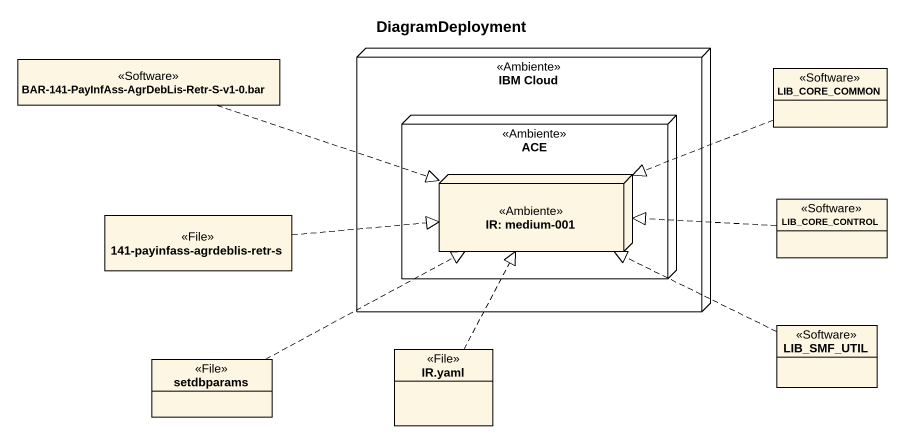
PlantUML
@startuml
title DiagramDeployment
allowmixing
hide circle
hide empty members
class "BAR-141-PayInfAss-AgrDebLis-Retr-S-v1-0.bar" as BAR_141_PayInfAss_AgrDebLis <<Software>>
node "IBM Cloud" as IBM_Cloud <<Ambiente>> {
  node ACE <<Ambiente>> {
    node "IR: medium-001" as IR_medium_001 <<Ambiente>>
  }
}
class LIB_CORE_COMMON <<Software>>
class "141-payinfass-agrdeblis-retr-s" as c141_payinfass_agrdeblis <<File>>
class LIB_CORE_CONTROL <<Software>>
class setdbparams <<File>>
class "IR.yaml" as IR_yaml <<File>>
class LIB_SMF_UTIL <<Software>>
BAR_141_PayInfAss_AgrDebLis .right.|> IR_medium_001
LIB_CORE_COMMON .left.|> IR_medium_001
c141_payinfass_agrdeblis .right.|> IR_medium_001
LIB_CORE_CONTROL .left.|> IR_medium_001
setdbparams .right.|> IR_medium_001
IR_yaml .up.|> IR_medium_001
LIB_SMF_UTIL .left.|> IR_medium_001
@enduml
